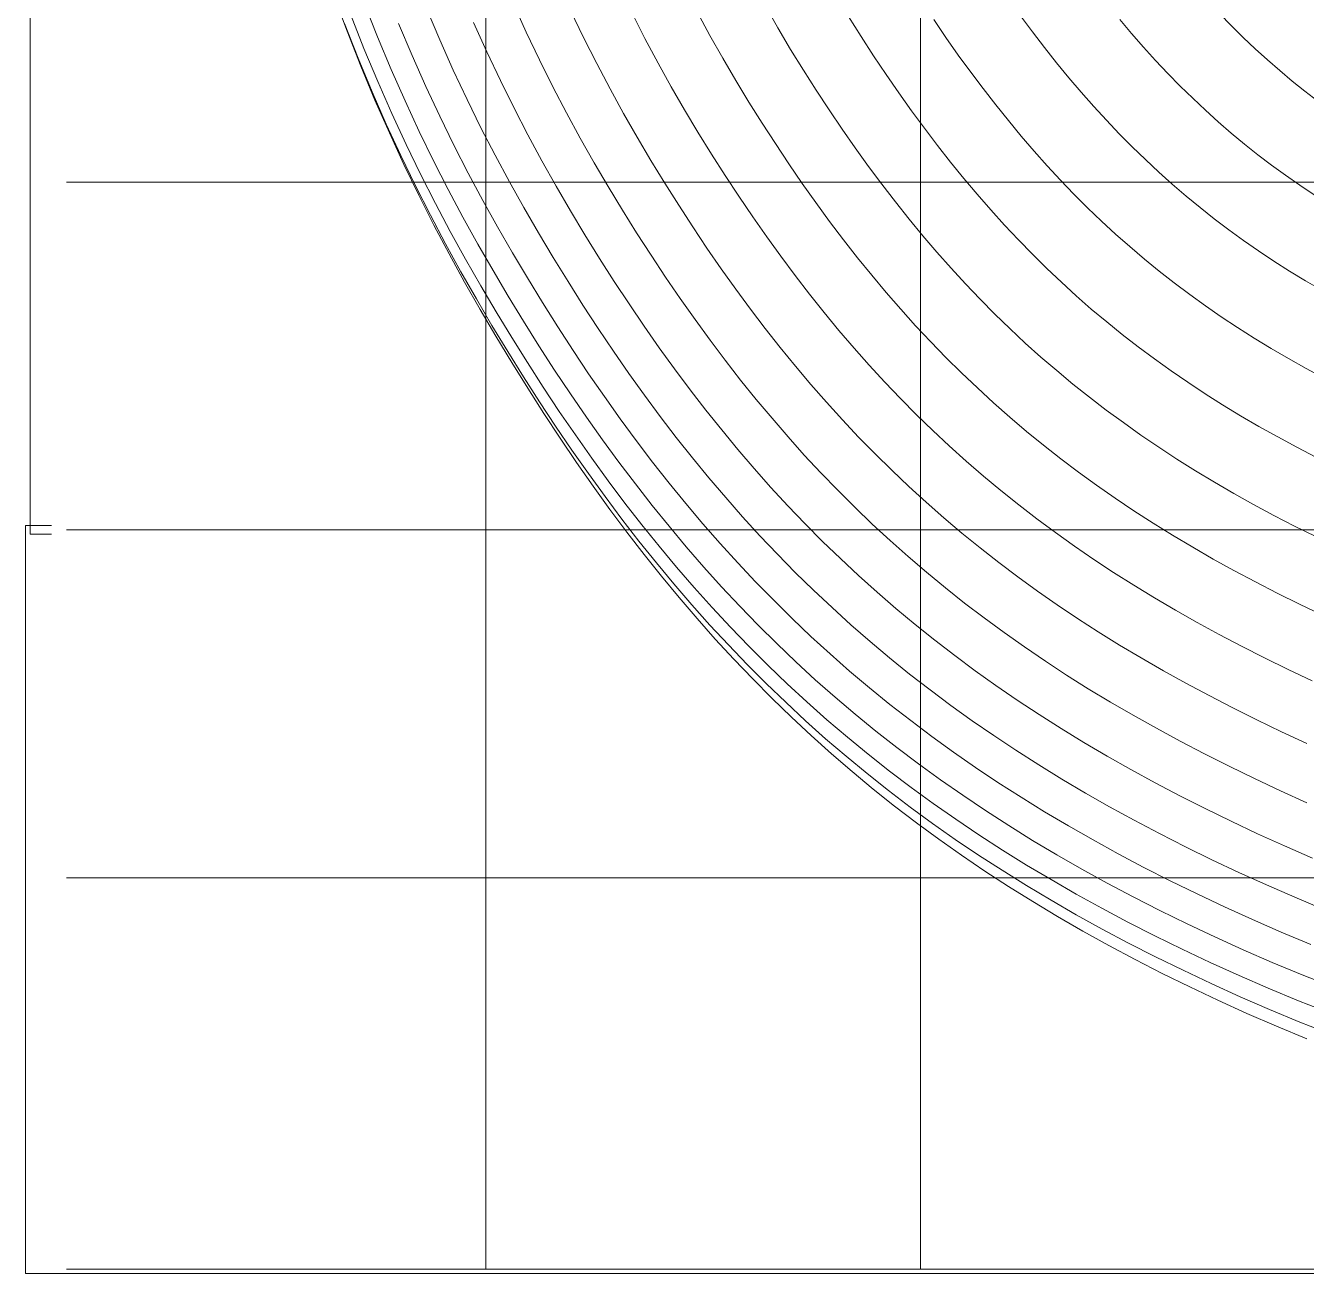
# Model space of a CAD drawing. Extents: x -3086 to 3308, y -97 to 4301.
# Drawn here: x -3029 to -1556, y -5 to 1430 of the extents above; entities that cross this region are included whole.
import ezdxf

# ---------------------------------------------------------------- set-up
doc = ezdxf.new("R2010")
doc.units = 0
doc.header["$LTSCALE"] = 3
doc.header["$MEASUREMENT"] = 0
doc.linetypes.add('CENTER', pattern=[50, 31.25, -6.25, 6.25, -6.25])
for name, color, linetype in [('10', 7, 'CONTINUOUS'), ('11', 7, 'CONTINUOUS'), ('12', 7, 'CONTINUOUS'), ('13', 7, 'CONTINUOUS'), ('14', 7, 'CONTINUOUS'), ('15', 7, 'CONTINUOUS'), ('16', 7, 'CONTINUOUS'), ('17', 7, 'CONTINUOUS'), ('18', 7, 'CONTINUOUS'), ('19', 7, 'CONTINUOUS'), ('20', 7, 'CONTINUOUS'), ('21', 7, 'CONTINUOUS'), ('5', 7, 'CONTINUOUS'), ('6', 7, 'CONTINUOUS'), ('7', 7, 'CONTINUOUS'), ('8', 7, 'CONTINUOUS'), ('9', 7, 'CONTINUOUS'), ('CENTER', 1, 'CENTER'), ('P1', 1, 'CONTINUOUS')]:
    doc.layers.add(name, color=color, linetype=linetype)

msp = doc.modelspace()

# ---------------------------------------------------------------- linework, layer by layer
at = {"layer": '10', "lineweight": 0, "elevation": -16250}
msp.add_lwpolyline([(-2178.4, 1452.5), (-2164, 1427.2), (-2149.4, 1402.6), (-2134.7, 1378.8), (-2119.9, 1355.6), (-2105, 1332.9), (-2090.1, 1310.8), (-2075, 1289.2), (-2059.7, 1268), (-2044.4, 1247.4), (-2028.8, 1227.2), (-2013.1, 1207.5), (-1997.2, 1188.2), (-1981.2, 1169.4), (-1964.8, 1151), (-1948.3, 1133), (-1931.5, 1115.4), (-1914.4, 1098.2), (-1897.1, 1081.4), (-1879.5, 1064.9), (-1861.5, 1048.8), (-1843.3, 1033.1), (-1824.7, 1017.7), (-1805.7, 1002.6), (-1786.4, 987.8), (-1766.7, 973.3), (-1746.6, 959.1), (-1726.1, 945.1), (-1705.2, 931.5), (-1683.8, 918), (-1662, 904.9), (-1639.7, 891.9), (-1616.9, 879.2), (-1593.6, 866.7), (-1569.8, 854.3), (-1545.5, 842.2)], dxfattribs=at)
at = {"layer": '11', "lineweight": 0, "elevation": -15850}
msp.add_lwpolyline([(-2256.8, 1445.9), (-2242.2, 1418.7), (-2227.4, 1392.4), (-2212.4, 1366.8), (-2197.3, 1342), (-2182.2, 1317.8), (-2166.9, 1294.2), (-2151.5, 1271.1), (-2136, 1248.5), (-2120.3, 1226.4), (-2104.5, 1204.8), (-2088.5, 1183.7), (-2072.4, 1163), (-2056, 1142.8), (-2039.4, 1123.1), (-2022.6, 1103.7), (-2005.6, 1084.8), (-1988.2, 1066.3), (-1970.7, 1048.2), (-1952.8, 1030.5), (-1934.6, 1013.2), (-1916.1, 996.2), (-1897.2, 979.6), (-1878, 963.3), (-1858.5, 947.3), (-1838.5, 931.7), (-1818.2, 916.3), (-1797.5, 901.3), (-1776.3, 886.5), (-1754.7, 872), (-1732.6, 857.8), (-1710.1, 843.8), (-1687, 830.1), (-1663.5, 816.5), (-1639.5, 803.2), (-1614.9, 790.1), (-1589.7, 777.2), (-1564.1, 764.4), (-1537.8, 751.9)], dxfattribs=at)
at = {"layer": '12', "lineweight": 0, "elevation": -15450}
msp.add_lwpolyline([(-2331.7, 1444.2), (-2316.9, 1415), (-2301.9, 1386.9), (-2286.7, 1359.6), (-2271.4, 1333.1), (-2256, 1307.3), (-2240.4, 1282.2), (-2224.7, 1257.6), (-2208.9, 1233.6), (-2193, 1210.1), (-2176.9, 1187.1), (-2160.7, 1164.6), (-2144.3, 1142.5), (-2127.7, 1121), (-2110.8, 1099.9), (-2093.8, 1079.3), (-2076.5, 1059.1), (-2059, 1039.3), (-2041.1, 1019.9), (-2023, 1001), (-2004.6, 982.4), (-1985.9, 964.3), (-1966.9, 946.5), (-1947.5, 929), (-1927.7, 911.9), (-1907.6, 895.2), (-1887, 878.7), (-1866.1, 862.6), (-1844.7, 846.8), (-1822.9, 831.3), (-1800.6, 816), (-1777.9, 801), (-1754.7, 786.3), (-1730.9, 771.8), (-1706.7, 757.6), (-1681.9, 743.6), (-1656.6, 729.7), (-1630.7, 716.1), (-1604.3, 702.7), (-1577.2, 689.4), (-1549.5, 676.3)], dxfattribs=at)
at = {"layer": '13', "lineweight": 0, "elevation": -15050}
msp.add_lwpolyline([(-2402.5, 1447.4), (-2387.6, 1416.3), (-2372.4, 1386.2), (-2357.1, 1357.1), (-2341.6, 1328.9), (-2325.9, 1301.5), (-2310.1, 1274.9), (-2294.2, 1248.8), (-2278.1, 1223.4), (-2262, 1198.5), (-2245.6, 1174.1), (-2229.2, 1150.2), (-2212.5, 1126.9), (-2195.7, 1104), (-2178.6, 1081.6), (-2161.4, 1059.7), (-2143.9, 1038.2), (-2126.1, 1017.2), (-2108.1, 996.7), (-2089.8, 976.5), (-2071.2, 956.8), (-2052.3, 937.4), (-2033.1, 918.5), (-2013.5, 899.9), (-1993.6, 881.7), (-1973.3, 863.9), (-1952.6, 846.4), (-1931.5, 829.3), (-1910, 812.4), (-1888, 795.9), (-1865.6, 779.7), (-1842.7, 763.8), (-1819.3, 748.1), (-1795.5, 732.7), (-1771.1, 717.6), (-1746.2, 702.7), (-1720.7, 688), (-1694.7, 673.6), (-1668.1, 659.4), (-1640.9, 645.3), (-1613.1, 631.5), (-1584.7, 617.8), (-1555.6, 604.3)], dxfattribs=at)
at = {"layer": '14', "lineweight": 0, "elevation": -14650}
msp.add_lwpolyline([(-2468.5, 1455.6), (-2453.5, 1422.5), (-2438.3, 1390.5), (-2422.8, 1359.5), (-2407.2, 1329.6), (-2391.4, 1300.5), (-2375.4, 1272.2), (-2359.2, 1244.7), (-2342.9, 1217.8), (-2326.5, 1191.6), (-2309.9, 1165.8), (-2293.2, 1140.6), (-2276.4, 1116), (-2259.3, 1091.8), (-2242.1, 1068.2), (-2224.6, 1045), (-2206.9, 1022.3), (-2189, 1000.1), (-2170.8, 978.3), (-2152.4, 957), (-2133.7, 936.1), (-2114.6, 915.7), (-2095.2, 895.6), (-2075.5, 876), (-2055.5, 856.7), (-2035.1, 837.8), (-2014.2, 819.3), (-1993, 801.2), (-1971.4, 783.4), (-1949.3, 765.9), (-1926.8, 748.7), (-1903.8, 731.9), (-1880.4, 715.4), (-1856.4, 699.1), (-1832, 683.1), (-1807, 667.4), (-1781.4, 652), (-1755.3, 636.8), (-1728.7, 621.8), (-1701.4, 607), (-1673.5, 592.5), (-1645, 578.2), (-1615.9, 564), (-1586.1, 550), (-1555.6, 536.3)], dxfattribs=at)
at = {"layer": '15', "lineweight": 0, "elevation": -14250}
msp.add_lwpolyline([(-2514, 1433.6), (-2498.7, 1399.6), (-2483.2, 1366.7), (-2467.5, 1334.9), (-2451.5, 1304.2), (-2435.4, 1274.3), (-2419, 1245.2), (-2402.5, 1216.9), (-2385.9, 1189.3), (-2369.1, 1162.2), (-2352.2, 1135.8), (-2335.1, 1109.8), (-2317.9, 1084.4), (-2300.5, 1059.5), (-2282.9, 1035.1), (-2265.1, 1011.2), (-2247, 987.8), (-2228.7, 964.9), (-2210.1, 942.5), (-2191.3, 920.5), (-2172.1, 898.9), (-2152.6, 877.8), (-2132.8, 857.1), (-2112.7, 836.8), (-2092.2, 816.9), (-2071.3, 797.4), (-2050, 778.3), (-2028.4, 759.6), (-2006.2, 741.2), (-1983.7, 723.1), (-1960.7, 705.4), (-1937.2, 688), (-1913.2, 670.9), (-1888.7, 654.2), (-1863.7, 637.7), (-1838.2, 621.5), (-1812, 605.5), (-1785.4, 589.9), (-1758.1, 574.4), (-1730.2, 559.2), (-1701.7, 544.3), (-1672.6, 529.5), (-1642.8, 515), (-1612.4, 500.6), (-1581.2, 486.5), (-1549.2, 472.6)], dxfattribs=at)
at = {"layer": '16', "lineweight": 0, "elevation": -13850}
msp.add_lwpolyline([(-2568.2, 1449.5), (-2552.9, 1413.5), (-2537.4, 1378.7), (-2521.6, 1345.1), (-2505.6, 1312.5), (-2489.4, 1281), (-2472.9, 1250.4), (-2456.3, 1220.6), (-2439.5, 1191.6), (-2422.5, 1163.2), (-2405.4, 1135.5), (-2388.2, 1108.3), (-2370.8, 1081.6), (-2353.2, 1055.5), (-2335.5, 1030), (-2317.5, 1004.9), (-2299.4, 980.4), (-2280.9, 956.4), (-2262.3, 932.8), (-2243.3, 909.7), (-2224.1, 887.1), (-2204.6, 865), (-2184.7, 843.2), (-2164.5, 822), (-2144, 801.1), (-2123.1, 780.7), (-2101.8, 760.6), (-2080.1, 741), (-2058, 721.7), (-2035.5, 702.8), (-2012.5, 684.2), (-1989, 666), (-1965.1, 648.1), (-1940.6, 630.6), (-1915.7, 613.4), (-1890.2, 596.5), (-1864.1, 579.8), (-1837.5, 563.5), (-1810.3, 547.4), (-1782.5, 531.6), (-1754.1, 516), (-1725.1, 500.7), (-1695.4, 485.6), (-1665, 470.7), (-1634, 456.1), (-1602.2, 441.7), (-1569.6, 427.5), (-1536.2, 413.5)], dxfattribs=at)
at = {"layer": '17', "lineweight": 0, "elevation": -13450}
msp.add_lwpolyline([(-2600.2, 1432.2), (-2584.8, 1395.5), (-2569, 1359.9), (-2553, 1325.6), (-2536.7, 1292.4), (-2520.2, 1260.1), (-2503.5, 1228.8), (-2486.5, 1198.4), (-2469.4, 1168.7), (-2452.2, 1139.7), (-2434.8, 1111.3), (-2417.2, 1083.5), (-2399.6, 1056.2), (-2381.7, 1029.5), (-2363.6, 1003.4), (-2345.4, 977.7), (-2326.9, 952.6), (-2308.1, 928), (-2289.2, 903.9), (-2269.9, 880.2), (-2250.4, 857.1), (-2230.5, 834.4), (-2210.3, 812.1), (-2189.8, 790.3), (-2168.9, 769), (-2147.7, 748), (-2126, 727.5), (-2104, 707.4), (-2081.5, 687.7), (-2058.6, 668.3), (-2035.2, 649.3), (-2011.3, 630.7), (-1987, 612.4), (-1962.1, 594.5), (-1936.8, 576.9), (-1910.9, 559.6), (-1884.4, 542.6), (-1857.3, 525.9), (-1829.7, 509.5), (-1801.4, 493.4), (-1772.6, 477.5), (-1743.1, 461.9), (-1712.9, 446.6), (-1682, 431.4), (-1650.5, 416.5), (-1618.2, 401.9), (-1585.1, 387.5), (-1551.2, 373.3)], dxfattribs=at)
at = {"layer": '18', "lineweight": 0, "elevation": -13050}
msp.add_lwpolyline([(-2639.8, 1455.7), (-2624.4, 1416.9), (-2608.8, 1379.5), (-2592.8, 1343.3), (-2576.5, 1308.3), (-2560, 1274.5), (-2543.3, 1241.6), (-2526.3, 1209.7), (-2509.1, 1178.7), (-2491.7, 1148.4), (-2474.2, 1118.8), (-2456.6, 1089.9), (-2438.8, 1061.5), (-2420.8, 1033.7), (-2402.7, 1006.4), (-2384.3, 979.7), (-2365.8, 953.6), (-2347, 927.9), (-2328, 902.8), (-2308.8, 878.2), (-2289.2, 854.1), (-2269.4, 830.4), (-2249.3, 807.3), (-2228.8, 784.6), (-2208, 762.4), (-2186.8, 740.6), (-2165.3, 719.2), (-2143.3, 698.3), (-2121, 677.7), (-2098.2, 657.6), (-2075, 637.9), (-2051.3, 618.5), (-2027.1, 599.6), (-2002.4, 581), (-1977.2, 562.7), (-1951.5, 544.8), (-1925.3, 527.2), (-1898.5, 509.9), (-1871.1, 492.9), (-1843.1, 476.3), (-1814.5, 459.9), (-1785.2, 443.8), (-1755.3, 428), (-1724.8, 412.4), (-1693.5, 397.1), (-1661.6, 382), (-1628.9, 367.2), (-1595.4, 352.6), (-1561, 338.3), (-1525.8, 324.4)], dxfattribs=at)
at = {"layer": '19', "lineweight": 0, "elevation": -12650}
msp.add_lwpolyline([(-2655.7, 1443), (-2640.2, 1403.6), (-2624.3, 1365.6), (-2608.2, 1328.9), (-2591.7, 1293.3), (-2575, 1258.9), (-2558, 1225.5), (-2540.8, 1193.1), (-2523.3, 1161.5), (-2505.7, 1130.7), (-2488, 1100.6), (-2470.1, 1071.2), (-2452.1, 1042.3), (-2433.9, 1014), (-2415.5, 986.3), (-2397, 959.2), (-2378.2, 932.5), (-2359.2, 906.5), (-2340, 880.9), (-2320.5, 855.9), (-2300.7, 831.4), (-2280.7, 807.3), (-2260.3, 783.8), (-2239.6, 760.7), (-2218.6, 738.1), (-2197.2, 715.9), (-2175.4, 694.2), (-2153.2, 673), (-2130.6, 652.1), (-2107.6, 631.7), (-2084.1, 611.6), (-2060.2, 592), (-2035.8, 572.7), (-2010.9, 553.8), (-1985.4, 535.3), (-1959.5, 517.2), (-1932.9, 499.3), (-1905.9, 481.8), (-1878.2, 464.6), (-1849.9, 447.8), (-1821.1, 431.2), (-1791.5, 414.9), (-1761.4, 398.9), (-1730.5, 383.2), (-1699, 367.7), (-1666.7, 352.5), (-1633.7, 337.6), (-1600, 322.9), (-1565.3, 308.6), (-1529.8, 294.5)], dxfattribs=at)
at = {"layer": '20', "lineweight": 0, "elevation": -12250}
msp.add_lwpolyline([(-2662.5, 1432.3), (-2646.8, 1392.4), (-2630.8, 1353.8), (-2614.4, 1316.6), (-2597.7, 1280.6), (-2580.8, 1245.7), (-2563.6, 1211.8), (-2546.2, 1178.9), (-2528.6, 1146.9), (-2510.8, 1115.7), (-2492.9, 1085.2), (-2474.8, 1055.3), (-2456.6, 1026.1), (-2438.2, 997.4), (-2419.7, 969.3), (-2400.9, 941.7), (-2382, 914.8), (-2362.8, 888.3), (-2343.4, 862.4), (-2323.8, 837), (-2303.8, 812.2), (-2283.6, 787.8), (-2263.1, 764), (-2242.2, 740.6), (-2221, 717.7), (-2199.4, 695.3), (-2177.5, 673.3), (-2155.1, 651.7), (-2132.4, 630.6), (-2109.2, 609.9), (-2085.5, 589.7), (-2061.4, 569.8), (-2036.9, 550.3), (-2011.8, 531.2), (-1986.2, 512.5), (-1960, 494.1), (-1933.4, 476.1), (-1906.1, 458.5), (-1878.3, 441.1), (-1849.9, 424.1), (-1820.8, 407.4), (-1791.1, 391), (-1760.8, 374.9), (-1729.8, 359.1), (-1698.1, 343.5), (-1665.6, 328.2), (-1632.5, 313.2), (-1598.5, 298.5), (-1563.7, 284), (-1528, 269.9)], dxfattribs=at)
at = {"layer": '21', "lineweight": 0, "elevation": -11850}
msp.add_lwpolyline([(-2675.1, 1465.5), (-2659.6, 1423.6), (-2643.7, 1383.2), (-2627.5, 1344.2), (-2610.9, 1306.6), (-2594.1, 1270.1), (-2577, 1234.8), (-2559.7, 1200.6), (-2542.1, 1167.3), (-2524.3, 1135), (-2506.4, 1103.4), (-2488.3, 1072.6), (-2470.1, 1042.4), (-2451.7, 1012.8), (-2433.2, 983.8), (-2414.5, 955.4), (-2395.7, 927.5), (-2376.6, 900.3), (-2357.3, 873.6), (-2337.8, 847.4), (-2318, 821.8), (-2298, 796.6), (-2277.6, 772.1), (-2257, 748), (-2236, 724.4), (-2214.7, 701.2), (-2193, 678.6), (-2171, 656.4), (-2148.5, 634.7), (-2125.7, 613.4), (-2102.4, 592.5), (-2078.7, 572.1), (-2054.5, 552), (-2029.8, 532.4), (-2004.7, 513.2), (-1979, 494.3), (-1952.8, 475.8), (-1926.1, 457.7), (-1898.8, 439.9), (-1870.9, 422.5), (-1842.4, 405.4), (-1813.3, 388.6), (-1783.5, 372.1), (-1753.1, 355.9), (-1722.1, 340), (-1690.3, 324.4), (-1657.9, 309.1), (-1624.6, 294), (-1590.6, 279.2), (-1555.8, 264.8)], dxfattribs=at)
at = {"layer": '5', "lineweight": 0, "elevation": -18250}
msp.add_lwpolyline([(-1656.1, 1443.7), (-1642.5, 1429.8), (-1628.9, 1416.3), (-1615.1, 1403.3), (-1601.1, 1390.6), (-1586.9, 1378.2), (-1572.5, 1366.2), (-1557.9, 1354.6), (-1543, 1343.2)], dxfattribs=at)
at = {"layer": '6', "lineweight": 0, "elevation": -17850}
msp.add_lwpolyline([(-1770.9, 1436.8), (-1757.2, 1420.7), (-1743.5, 1405), (-1729.6, 1389.7), (-1715.5, 1374.8), (-1701.3, 1360.4), (-1686.9, 1346.3), (-1672.4, 1332.6), (-1657.6, 1319.3), (-1642.6, 1306.3), (-1627.4, 1293.7), (-1611.9, 1281.4), (-1596.2, 1269.4), (-1580.1, 1257.8), (-1563.8, 1246.4), (-1547.3, 1235.4)], dxfattribs=at)
at = {"layer": '7', "lineweight": 0, "elevation": -17450}
msp.add_lwpolyline([(-1885.2, 1441.3), (-1871.4, 1422.8), (-1857.5, 1404.7), (-1843.5, 1387.1), (-1829.4, 1369.9), (-1815.1, 1353.2), (-1800.7, 1336.9), (-1786.2, 1321), (-1771.4, 1305.5), (-1756.5, 1290.5), (-1741.4, 1275.8), (-1726, 1261.5), (-1710.4, 1247.5), (-1694.6, 1233.9), (-1678.4, 1220.7), (-1662.1, 1207.7), (-1645.4, 1195.1), (-1628.4, 1182.8), (-1611.1, 1170.8), (-1593.5, 1159.1), (-1575.5, 1147.6), (-1557.1, 1136.4), (-1538.4, 1125.5)], dxfattribs=at)
at = {"layer": '8', "lineweight": 0, "elevation": -17050}
msp.add_lwpolyline([(-1984.8, 1436.8), (-1970.7, 1416.2), (-1956.6, 1396.1), (-1942.3, 1376.5), (-1928, 1357.4), (-1913.5, 1338.8), (-1898.9, 1320.6), (-1884.2, 1302.8), (-1869.3, 1285.5), (-1854.2, 1268.7), (-1838.9, 1252.2), (-1823.5, 1236.1), (-1807.8, 1220.4), (-1791.8, 1205.2), (-1775.6, 1190.2), (-1759.2, 1175.7), (-1742.4, 1161.4), (-1725.4, 1147.5), (-1708.1, 1134), (-1690.4, 1120.7), (-1672.4, 1107.7), (-1654.1, 1095.1), (-1635.4, 1082.7), (-1616.3, 1070.5), (-1596.8, 1058.7), (-1576.9, 1047), (-1556.6, 1035.6), (-1535.9, 1024.4)], dxfattribs=at)
at = {"layer": '9', "lineweight": 0, "elevation": -16650}
msp.add_lwpolyline([(-2082.7, 1440.3), (-2068.4, 1417.5), (-2054, 1395.3), (-2039.5, 1373.7), (-2025, 1352.6), (-2010.3, 1331.9), (-1995.5, 1311.8), (-1980.6, 1292.1), (-1965.5, 1272.9), (-1950.3, 1254.2), (-1934.9, 1235.9), (-1919.3, 1218), (-1903.5, 1200.6), (-1887.5, 1183.5), (-1871.2, 1166.9), (-1854.7, 1150.6), (-1838, 1134.7), (-1820.9, 1119.2), (-1803.6, 1104), (-1785.9, 1089.2), (-1767.9, 1074.7), (-1749.6, 1060.5), (-1731, 1046.6), (-1711.9, 1033), (-1692.5, 1019.7), (-1672.7, 1006.6), (-1652.5, 993.8), (-1631.8, 981.3), (-1610.8, 969), (-1589.2, 956.9), (-1567.2, 945), (-1544.7, 933.3)], dxfattribs=at)
at = {"layer": 'CENTER', "linetype": 'Continuous', "lineweight": 0}
for p, q in [((0, 1250), (-2982.3, 1250)), ((0, 850), (-2982.3, 850)), ((0, 450), (-2982.3, 450)), ((0, 0), (-2982.3, 0))]:
    msp.add_line(p, q, dxfattribs=at)
at = {"layer": 'P1', "lineweight": 0}
for p, q in [((-2500, 0, -10650), (-2500, 4224.4, -10650)), ((-2000, 0, -10650), (-2000, 4224.4, -10650)), ((-3023.9, 845, -10650), (-3023.9, 1705, -10650)), ((-3029.3, -5, -10650), (-3029.3, 855, -10650)), ((-3029.3, 855, -10650), (-2999.3, 855, -10650)), ((-3023.9, 845, -10650), (-2999.3, 845, -10650)), ((3203.9, -5, -10650), (-3029.3, -5, -10650))]:
    msp.add_line(p, q, dxfattribs=at)

doc.saveas('drawing.dxf')
